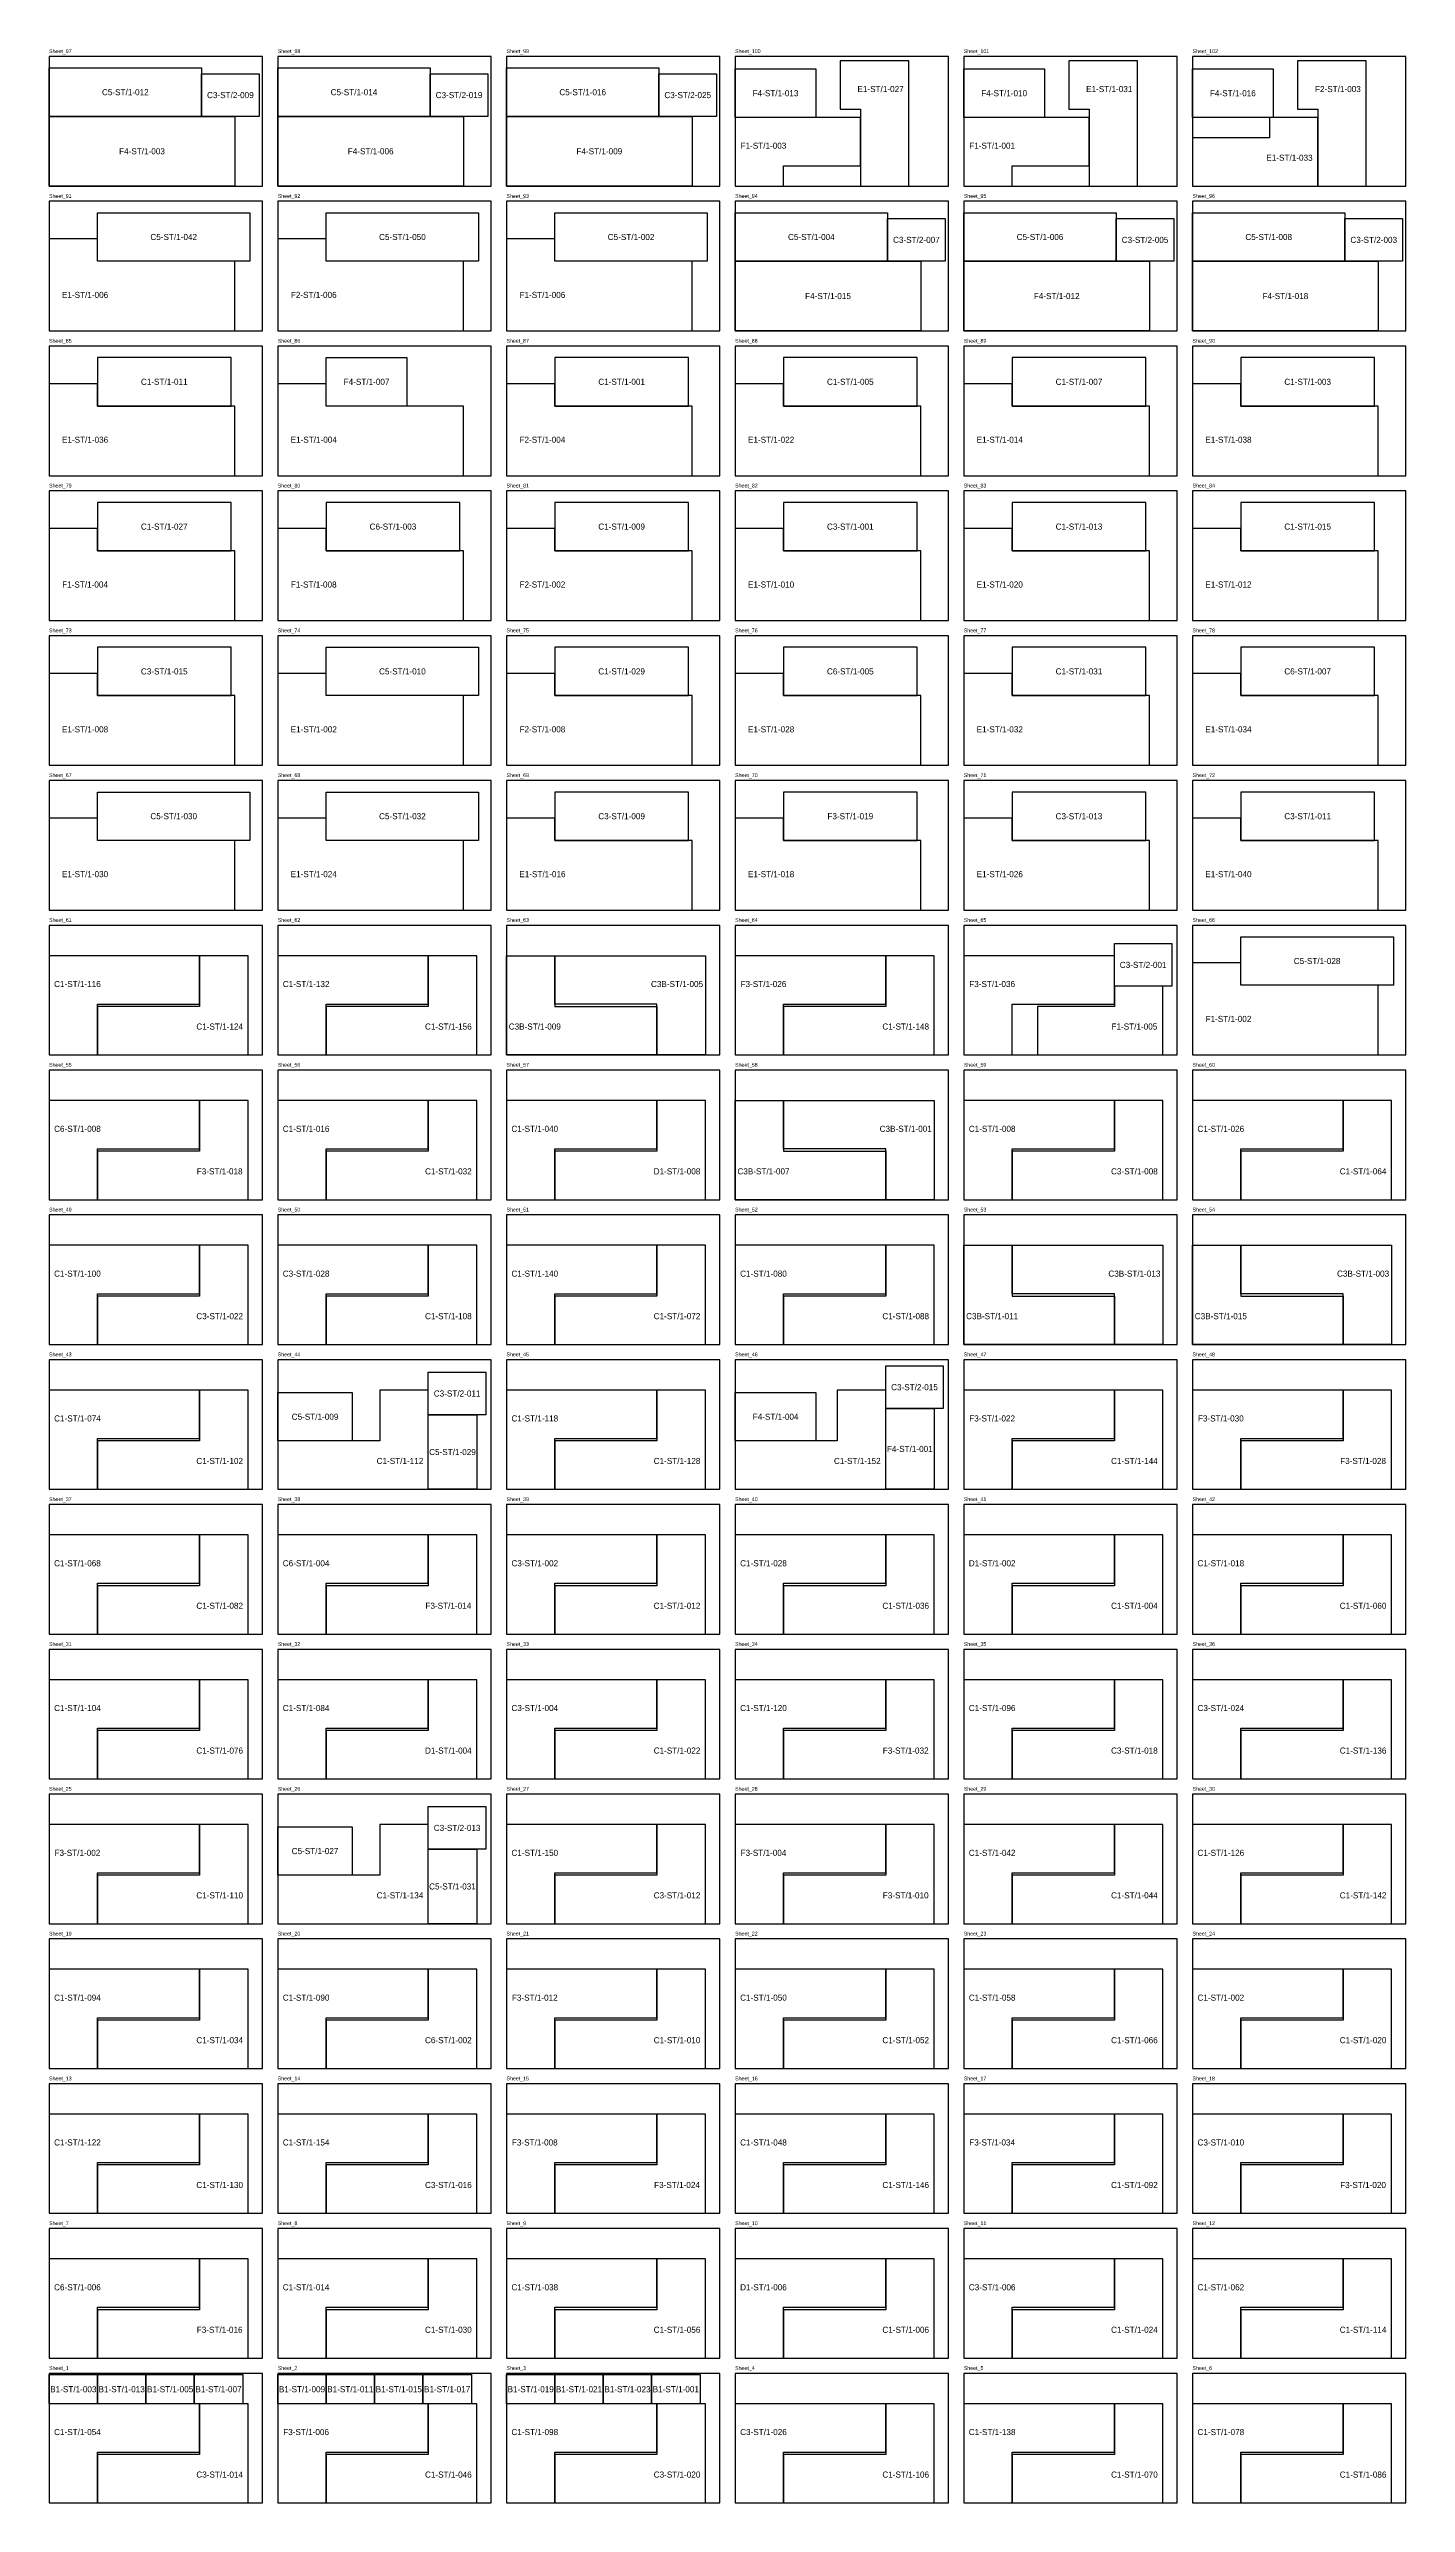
# Model space of a CAD drawing. Header units: millimetres. Extents: x 0 to 17800, y 0 to 64498.
# Drawn here: x 0 to 17800, y 0 to 32198 of the extents above; entities that cross this region are included whole.
import ezdxf
from ezdxf.enums import TextEntityAlignment as Align

# ---------------------------------------------------------------- set-up
doc = ezdxf.new("R2010")
doc.units = ezdxf.units.MM
for name, color, linetype in [('NUMBERS', 7, 'Continuous'), ('OUTER', 7, 'Continuous'), ('SHEET_BORDER', 7, 'Continuous')]:
    doc.layers.add(name, color=color, linetype=linetype)

msp = doc.modelspace()

# ---------------------------------------------------------------- linework, layer by layer
at = {"layer": 'OUTER'}
for points in [[(0, 31950), (2000, 31950), (2000, 31314), (0, 31314), (0, 31950)], [(3000, 31950), (5000, 31950), (5000, 31314), (3000, 31314), (3000, 31950)], [(6000, 31950), (8000, 31950), (8000, 31314), (6000, 31314), (6000, 31950)], [(9000, 31937), (10060, 31937), (10060, 31302), (9000, 31302), (9000, 31937)], [(11280, 32045), (10378, 32045), (10378, 31410), (10645, 31410), (10645, 30400), (11280, 30400), (11280, 32045)], [(12000, 31937), (13060, 31937), (13060, 31302), (12000, 31302), (12000, 31937)], [(14280, 32045), (13378, 32045), (13378, 31410), (13645, 31410), (13645, 30400), (14280, 30400), (14280, 32045)], [(15000, 31937), (16060, 31937), (16060, 31302), (15000, 31302), (15000, 31937)], [(17280, 32045), (16378, 32045), (16378, 31410), (16645, 31410), (16645, 30400), (17280, 30400), (17280, 32045)], [(2000, 31873), (2756, 31873), (2756, 31314), (2000, 31314), (2000, 31873)], [(5000, 31873), (5756, 31873), (5756, 31314), (5000, 31314), (5000, 31873)], [(8000, 31873), (8756, 31873), (8756, 31314), (8000, 31314), (8000, 31873)], [(0, 31314), (2438, 31314), (2438, 30400), (0, 30400), (0, 31314)], [(3000, 31314), (5438, 31314), (5438, 30400), (3000, 30400), (3000, 31314)], [(6000, 31314), (8438, 31314), (8438, 30400), (6000, 30400), (6000, 31314)], [(9000, 31302), (9000, 30400), (9635, 30400), (9635, 30667), (10645, 30667), (10645, 31302), (9000, 31302)], [(12000, 31302), (12000, 30400), (12635, 30400), (12635, 30667), (13645, 30667), (13645, 31302), (12000, 31302)], [(16645, 30400), (16645, 31302), (16010, 31302), (16010, 31035), (15000, 31035), (15000, 30400), (16645, 30400)], [(635, 30049), (2635, 30049), (2635, 29414), (635, 29414), (635, 30049)], [(3635, 30049), (5635, 30049), (5635, 29414), (3635, 29414), (3635, 30049)], [(6635, 30049), (8635, 30049), (8635, 29414), (6635, 29414), (6635, 30049)], [(9000, 30049), (11000, 30049), (11000, 29414), (9000, 29414), (9000, 30049)], [(11000, 29973), (11756, 29973), (11756, 29414), (11000, 29414), (11000, 29973)], [(12000, 30049), (14000, 30049), (14000, 29414), (12000, 29414), (12000, 30049)], [(14000, 29973), (14756, 29973), (14756, 29414), (14000, 29414), (14000, 29973)], [(15000, 30049), (17000, 30049), (17000, 29414), (15000, 29414), (15000, 30049)], [(17000, 29973), (17756, 29973), (17756, 29414), (17000, 29414), (17000, 29973)], [(635, 29414), (635, 29706), (0, 29706), (0, 28500), (2438, 28500), (2438, 29414), (635, 29414)], [(3635, 29414), (3635, 29706), (3000, 29706), (3000, 28500), (5438, 28500), (5438, 29414), (3635, 29414)], [(6635, 29414), (6635, 29706), (6000, 29706), (6000, 28500), (8438, 28500), (8438, 29414), (6635, 29414)], [(9000, 29414), (11438, 29414), (11438, 28500), (9000, 28500), (9000, 29414)], [(12000, 29414), (14438, 29414), (14438, 28500), (12000, 28500), (12000, 29414)], [(15000, 29414), (17438, 29414), (17438, 28500), (15000, 28500), (15000, 29414)], [(635, 27514), (2388, 27514), (2388, 28149), (635, 28149), (635, 27514)], [(3635, 28149), (4695, 28149), (4695, 27514), (3635, 27514), (3635, 28149)], [(6635, 27514), (8388, 27514), (8388, 28149), (6635, 28149), (6635, 27514)], [(9635, 27514), (11388, 27514), (11388, 28149), (9635, 28149), (9635, 27514)], [(12635, 27514), (14388, 27514), (14388, 28149), (12635, 28149), (12635, 27514)], [(15635, 27514), (17388, 27514), (17388, 28149), (15635, 28149), (15635, 27514)], [(635, 27514), (635, 27806), (0, 27806), (0, 26600), (2438, 26600), (2438, 27514), (635, 27514)], [(3635, 27514), (3635, 27806), (3000, 27806), (3000, 26600), (5438, 26600), (5438, 27514), (3635, 27514)], [(6635, 27514), (6635, 27806), (6000, 27806), (6000, 26600), (8438, 26600), (8438, 27514), (6635, 27514)], [(9635, 27514), (9635, 27806), (9000, 27806), (9000, 26600), (11438, 26600), (11438, 27514), (9635, 27514)], [(12635, 27514), (12635, 27806), (12000, 27806), (12000, 26600), (14438, 26600), (14438, 27514), (12635, 27514)], [(15635, 27514), (15635, 27806), (15000, 27806), (15000, 26600), (17438, 26600), (17438, 27514), (15635, 27514)], [(635, 25614), (2388, 25614), (2388, 26249), (635, 26249), (635, 25614)], [(3635, 25614), (5388, 25614), (5388, 26249), (3635, 26249), (3635, 25614)], [(8388, 26249), (6635, 26249), (6635, 25614), (8388, 25614), (8388, 26249)], [(11388, 26249), (9635, 26249), (9635, 25614), (11388, 25614), (11388, 26249)], [(12635, 25614), (14388, 25614), (14388, 26249), (12635, 26249), (12635, 25614)], [(15635, 25614), (17388, 25614), (17388, 26249), (15635, 26249), (15635, 25614)], [(635, 25614), (635, 25906), (0, 25906), (0, 24700), (2438, 24700), (2438, 25614), (635, 25614)], [(3635, 25614), (3635, 25906), (3000, 25906), (3000, 24700), (5438, 24700), (5438, 25614), (3635, 25614)], [(6635, 25614), (6635, 25906), (6000, 25906), (6000, 24700), (8438, 24700), (8438, 25614), (6635, 25614)], [(9635, 25614), (9635, 25906), (9000, 25906), (9000, 24700), (11438, 24700), (11438, 25614), (9635, 25614)], [(12635, 25614), (12635, 25906), (12000, 25906), (12000, 24700), (14438, 24700), (14438, 25614), (12635, 25614)], [(15635, 25614), (15635, 25906), (15000, 25906), (15000, 24700), (17438, 24700), (17438, 25614), (15635, 25614)], [(635, 23714), (2388, 23714), (2388, 24349), (635, 24349), (635, 23714)], [(3635, 24349), (5635, 24349), (5635, 23714), (3635, 23714), (3635, 24349)], [(6635, 23714), (8388, 23714), (8388, 24349), (6635, 24349), (6635, 23714)], [(9635, 23714), (11388, 23714), (11388, 24349), (9635, 24349), (9635, 23714)], [(12635, 23714), (14388, 23714), (14388, 24349), (12635, 24349), (12635, 23714)], [(15635, 23714), (17388, 23714), (17388, 24349), (15635, 24349), (15635, 23714)], [(635, 23714), (635, 24006), (0, 24006), (0, 22800), (2438, 22800), (2438, 23714), (635, 23714)], [(3635, 23714), (3635, 24006), (3000, 24006), (3000, 22800), (5438, 22800), (5438, 23714), (3635, 23714)], [(6635, 23714), (6635, 24006), (6000, 24006), (6000, 22800), (8438, 22800), (8438, 23714), (6635, 23714)], [(9635, 23714), (9635, 24006), (9000, 24006), (9000, 22800), (11438, 22800), (11438, 23714), (9635, 23714)], [(12635, 23714), (12635, 24006), (12000, 24006), (12000, 22800), (14438, 22800), (14438, 23714), (12635, 23714)], [(15635, 23714), (15635, 24006), (15000, 24006), (15000, 22800), (17438, 22800), (17438, 23714), (15635, 23714)], [(635, 22449), (2635, 22449), (2635, 21814), (635, 21814), (635, 22449)], [(3635, 22449), (5635, 22449), (5635, 21814), (3635, 21814), (3635, 22449)], [(6635, 21814), (8388, 21814), (8388, 22449), (6635, 22449), (6635, 21814)], [(9635, 21814), (11388, 21814), (11388, 22449), (9635, 22449), (9635, 21814)], [(12635, 21814), (14388, 21814), (14388, 22449), (12635, 22449), (12635, 21814)], [(15635, 21814), (17388, 21814), (17388, 22449), (15635, 22449), (15635, 21814)], [(635, 21814), (635, 22106), (0, 22106), (0, 20900), (2438, 20900), (2438, 21814), (635, 21814)], [(3635, 21814), (3635, 22106), (3000, 22106), (3000, 20900), (5438, 20900), (5438, 21814), (3635, 21814)], [(6635, 21814), (6635, 22106), (6000, 22106), (6000, 20900), (8438, 20900), (8438, 21814), (6635, 21814)], [(9635, 21814), (9635, 22106), (9000, 22106), (9000, 20900), (11438, 20900), (11438, 21814), (9635, 21814)], [(12635, 21814), (12635, 22106), (12000, 22106), (12000, 20900), (14438, 20900), (14438, 21814), (12635, 21814)], [(15635, 21814), (15635, 22106), (15000, 22106), (15000, 20900), (17438, 20900), (17438, 21814), (15635, 21814)], [(0, 20302), (0, 19000), (635, 19000), (635, 19667), (1975, 19667), (1975, 20302), (0, 20302)], [(2610, 19000), (2610, 20302), (1975, 20302), (1975, 19635), (635, 19635), (635, 19000), (2610, 19000)], [(3000, 20302), (3000, 19000), (3635, 19000), (3635, 19667), (4975, 19667), (4975, 20302), (3000, 20302)], [(5610, 19000), (5610, 20302), (4975, 20302), (4975, 19635), (3635, 19635), (3635, 19000), (5610, 19000)], [(6000, 19000), (6000, 20302), (6635, 20302), (6635, 19635), (7975, 19635), (7975, 19000), (6000, 19000)], [(8610, 20302), (8610, 19000), (7975, 19000), (7975, 19667), (6635, 19667), (6635, 20302), (8610, 20302)], [(9000, 20302), (9000, 19000), (9635, 19000), (9635, 19667), (10975, 19667), (10975, 20302), (9000, 20302)], [(11610, 19000), (11610, 20302), (10975, 20302), (10975, 19635), (9635, 19635), (9635, 19000), (11610, 19000)], [(12000, 20302), (12000, 19000), (12635, 19000), (12635, 19667), (13975, 19667), (13975, 20302), (12000, 20302)], [(13975, 20461), (14730, 20461), (14730, 19902), (13975, 19902), (13975, 20461)], [(15635, 20549), (17635, 20549), (17635, 19914), (15635, 19914), (15635, 20549)], [(15635, 19914), (15635, 20207), (15000, 20207), (15000, 19000), (17438, 19000), (17438, 19914), (15635, 19914)], [(14610, 19000), (14610, 19902), (13975, 19902), (13975, 19635), (12965, 19635), (12965, 19000), (14610, 19000)], [(0, 18402), (0, 17100), (635, 17100), (635, 17767), (1975, 17767), (1975, 18402), (0, 18402)], [(2610, 17100), (2610, 18402), (1975, 18402), (1975, 17735), (635, 17735), (635, 17100), (2610, 17100)], [(3000, 18402), (3000, 17100), (3635, 17100), (3635, 17767), (4975, 17767), (4975, 18402), (3000, 18402)], [(5610, 17100), (5610, 18402), (4975, 18402), (4975, 17735), (3635, 17735), (3635, 17100), (5610, 17100)], [(6000, 18402), (6000, 17100), (6635, 17100), (6635, 17767), (7975, 17767), (7975, 18402), (6000, 18402)], [(8610, 17100), (8610, 18402), (7975, 18402), (7975, 17735), (6635, 17735), (6635, 17100), (8610, 17100)], [(9000, 17100), (9000, 18402), (9635, 18402), (9635, 17735), (10975, 17735), (10975, 17100), (9000, 17100)], [(11610, 18402), (11610, 17100), (10975, 17100), (10975, 17767), (9635, 17767), (9635, 18402), (11610, 18402)], [(12000, 18402), (12000, 17100), (12635, 17100), (12635, 17767), (13975, 17767), (13975, 18402), (12000, 18402)], [(14610, 17100), (14610, 18402), (13975, 18402), (13975, 17735), (12635, 17735), (12635, 17100), (14610, 17100)], [(15000, 18402), (15000, 17100), (15635, 17100), (15635, 17767), (16975, 17767), (16975, 18402), (15000, 18402)], [(17610, 17100), (17610, 18402), (16975, 18402), (16975, 17735), (15635, 17735), (15635, 17100), (17610, 17100)], [(0, 16502), (0, 15200), (635, 15200), (635, 15867), (1975, 15867), (1975, 16502), (0, 16502)], [(2610, 15200), (2610, 16502), (1975, 16502), (1975, 15835), (635, 15835), (635, 15200), (2610, 15200)], [(3000, 16502), (3000, 15200), (3635, 15200), (3635, 15867), (4975, 15867), (4975, 16502), (3000, 16502)], [(5610, 15200), (5610, 16502), (4975, 16502), (4975, 15835), (3635, 15835), (3635, 15200), (5610, 15200)], [(6000, 16502), (6000, 15200), (6635, 15200), (6635, 15867), (7975, 15867), (7975, 16502), (6000, 16502)], [(8610, 15200), (8610, 16502), (7975, 16502), (7975, 15835), (6635, 15835), (6635, 15200), (8610, 15200)], [(9000, 16502), (9000, 15200), (9635, 15200), (9635, 15867), (10975, 15867), (10975, 16502), (9000, 16502)], [(11610, 15200), (11610, 16502), (10975, 16502), (10975, 15835), (9635, 15835), (9635, 15200), (11610, 15200)], [(12000, 15200), (12000, 16502), (12635, 16502), (12635, 15835), (13975, 15835), (13975, 15200), (12000, 15200)], [(14610, 16502), (14610, 15200), (13975, 15200), (13975, 15867), (12635, 15867), (12635, 16502), (14610, 16502)], [(15000, 15200), (15000, 16502), (15635, 16502), (15635, 15835), (16975, 15835), (16975, 15200), (15000, 15200)], [(17610, 16502), (17610, 15200), (16975, 15200), (16975, 15867), (15635, 15867), (15635, 16502), (17610, 16502)], [(4975, 14837), (5730, 14837), (5730, 14278), (4975, 14278), (4975, 14837)], [(10975, 14919), (11730, 14919), (11730, 14360), (10975, 14360), (10975, 14919)], [(0, 14602), (0, 13300), (635, 13300), (635, 13967), (1975, 13967), (1975, 14602), (0, 14602)], [(2610, 13300), (2610, 14602), (1975, 14602), (1975, 13935), (635, 13935), (635, 13300), (2610, 13300)], [(4975, 13300), (4975, 14602), (4340, 14602), (4340, 13935), (3000, 13935), (3000, 13300), (4975, 13300)], [(3000, 14570), (3978, 14570), (3978, 13935), (3000, 13935), (3000, 14570)], [(6000, 14602), (6000, 13300), (6635, 13300), (6635, 13967), (7975, 13967), (7975, 14602), (6000, 14602)], [(8610, 13300), (8610, 14602), (7975, 14602), (7975, 13935), (6635, 13935), (6635, 13300), (8610, 13300)], [(10975, 13300), (10975, 14602), (10340, 14602), (10340, 13935), (9000, 13935), (9000, 13300), (10975, 13300)], [(9000, 14570), (10061, 14570), (10061, 13935), (9000, 13935), (9000, 14570)], [(12000, 14602), (12000, 13300), (12635, 13300), (12635, 13967), (13975, 13967), (13975, 14602), (12000, 14602)], [(14610, 13300), (14610, 14602), (13975, 14602), (13975, 13935), (12635, 13935), (12635, 13300), (14610, 13300)], [(15000, 14602), (15000, 13300), (15635, 13300), (15635, 13967), (16975, 13967), (16975, 14602), (15000, 14602)], [(17610, 13300), (17610, 14602), (16975, 14602), (16975, 13935), (15635, 13935), (15635, 13300), (17610, 13300)], [(4975, 13300), (4975, 14278), (5610, 14278), (5610, 13300), (4975, 13300)], [(10975, 13300), (10975, 14360), (11610, 14360), (11610, 13300), (10975, 13300)], [(0, 12702), (0, 11400), (635, 11400), (635, 12067), (1975, 12067), (1975, 12702), (0, 12702)], [(2610, 11400), (2610, 12702), (1975, 12702), (1975, 12035), (635, 12035), (635, 11400), (2610, 11400)], [(3000, 12702), (3000, 11400), (3635, 11400), (3635, 12067), (4975, 12067), (4975, 12702), (3000, 12702)], [(5610, 11400), (5610, 12702), (4975, 12702), (4975, 12035), (3635, 12035), (3635, 11400), (5610, 11400)], [(6000, 12702), (6000, 11400), (6635, 11400), (6635, 12067), (7975, 12067), (7975, 12702), (6000, 12702)], [(8610, 11400), (8610, 12702), (7975, 12702), (7975, 12035), (6635, 12035), (6635, 11400), (8610, 11400)], [(9000, 12702), (9000, 11400), (9635, 11400), (9635, 12067), (10975, 12067), (10975, 12702), (9000, 12702)], [(11610, 11400), (11610, 12702), (10975, 12702), (10975, 12035), (9635, 12035), (9635, 11400), (11610, 11400)], [(12000, 12702), (12000, 11400), (12635, 11400), (12635, 12067), (13975, 12067), (13975, 12702), (12000, 12702)], [(14610, 11400), (14610, 12702), (13975, 12702), (13975, 12035), (12635, 12035), (12635, 11400), (14610, 11400)], [(15000, 12702), (15000, 11400), (15635, 11400), (15635, 12067), (16975, 12067), (16975, 12702), (15000, 12702)], [(17610, 11400), (17610, 12702), (16975, 12702), (16975, 12035), (15635, 12035), (15635, 11400), (17610, 11400)], [(0, 10802), (0, 9500), (635, 9500), (635, 10167), (1975, 10167), (1975, 10802), (0, 10802)], [(2610, 9500), (2610, 10802), (1975, 10802), (1975, 10135), (635, 10135), (635, 9500), (2610, 9500)], [(3000, 10802), (3000, 9500), (3635, 9500), (3635, 10167), (4975, 10167), (4975, 10802), (3000, 10802)], [(5610, 9500), (5610, 10802), (4975, 10802), (4975, 10135), (3635, 10135), (3635, 9500), (5610, 9500)], [(6000, 10802), (6000, 9500), (6635, 9500), (6635, 10167), (7975, 10167), (7975, 10802), (6000, 10802)], [(8610, 9500), (8610, 10802), (7975, 10802), (7975, 10135), (6635, 10135), (6635, 9500), (8610, 9500)], [(9000, 10802), (9000, 9500), (9635, 9500), (9635, 10167), (10975, 10167), (10975, 10802), (9000, 10802)], [(11610, 9500), (11610, 10802), (10975, 10802), (10975, 10135), (9635, 10135), (9635, 9500), (11610, 9500)], [(12000, 10802), (12000, 9500), (12635, 9500), (12635, 10167), (13975, 10167), (13975, 10802), (12000, 10802)], [(14610, 9500), (14610, 10802), (13975, 10802), (13975, 10135), (12635, 10135), (12635, 9500), (14610, 9500)], [(15000, 10802), (15000, 9500), (15635, 9500), (15635, 10167), (16975, 10167), (16975, 10802), (15000, 10802)], [(17610, 9500), (17610, 10802), (16975, 10802), (16975, 10135), (15635, 10135), (15635, 9500), (17610, 9500)], [(4975, 9137), (5730, 9137), (5730, 8578), (4975, 8578), (4975, 9137)], [(0, 8902), (0, 7600), (635, 7600), (635, 8267), (1975, 8267), (1975, 8902), (0, 8902)], [(2610, 7600), (2610, 8902), (1975, 8902), (1975, 8235), (635, 8235), (635, 7600), (2610, 7600)], [(4975, 7600), (4975, 8902), (4340, 8902), (4340, 8235), (3000, 8235), (3000, 7600), (4975, 7600)], [(3000, 8870), (3978, 8870), (3978, 8235), (3000, 8235), (3000, 8870)], [(6000, 8902), (6000, 7600), (6635, 7600), (6635, 8267), (7975, 8267), (7975, 8902), (6000, 8902)], [(8610, 7600), (8610, 8902), (7975, 8902), (7975, 8235), (6635, 8235), (6635, 7600), (8610, 7600)], [(9000, 8902), (9000, 7600), (9635, 7600), (9635, 8267), (10975, 8267), (10975, 8902), (9000, 8902)], [(11610, 7600), (11610, 8902), (10975, 8902), (10975, 8235), (9635, 8235), (9635, 7600), (11610, 7600)], [(12000, 8902), (12000, 7600), (12635, 7600), (12635, 8267), (13975, 8267), (13975, 8902), (12000, 8902)], [(14610, 7600), (14610, 8902), (13975, 8902), (13975, 8235), (12635, 8235), (12635, 7600), (14610, 7600)], [(15000, 8902), (15000, 7600), (15635, 7600), (15635, 8267), (16975, 8267), (16975, 8902), (15000, 8902)], [(17610, 7600), (17610, 8902), (16975, 8902), (16975, 8235), (15635, 8235), (15635, 7600), (17610, 7600)], [(4975, 7600), (4975, 8578), (5610, 8578), (5610, 7600), (4975, 7600)], [(0, 7002), (0, 5700), (635, 5700), (635, 6367), (1975, 6367), (1975, 7002), (0, 7002)], [(2610, 5700), (2610, 7002), (1975, 7002), (1975, 6335), (635, 6335), (635, 5700), (2610, 5700)], [(3000, 7002), (3000, 5700), (3635, 5700), (3635, 6367), (4975, 6367), (4975, 7002), (3000, 7002)], [(5610, 5700), (5610, 7002), (4975, 7002), (4975, 6335), (3635, 6335), (3635, 5700), (5610, 5700)], [(6000, 7002), (6000, 5700), (6635, 5700), (6635, 6367), (7975, 6367), (7975, 7002), (6000, 7002)], [(8610, 5700), (8610, 7002), (7975, 7002), (7975, 6335), (6635, 6335), (6635, 5700), (8610, 5700)], [(9000, 7002), (9000, 5700), (9635, 5700), (9635, 6367), (10975, 6367), (10975, 7002), (9000, 7002)], [(11610, 5700), (11610, 7002), (10975, 7002), (10975, 6335), (9635, 6335), (9635, 5700), (11610, 5700)], [(12000, 7002), (12000, 5700), (12635, 5700), (12635, 6367), (13975, 6367), (13975, 7002), (12000, 7002)], [(14610, 5700), (14610, 7002), (13975, 7002), (13975, 6335), (12635, 6335), (12635, 5700), (14610, 5700)], [(15000, 7002), (15000, 5700), (15635, 5700), (15635, 6367), (16975, 6367), (16975, 7002), (15000, 7002)], [(17610, 5700), (17610, 7002), (16975, 7002), (16975, 6335), (15635, 6335), (15635, 5700), (17610, 5700)], [(0, 5102), (0, 3800), (635, 3800), (635, 4467), (1975, 4467), (1975, 5102), (0, 5102)], [(2610, 3800), (2610, 5102), (1975, 5102), (1975, 4435), (635, 4435), (635, 3800), (2610, 3800)], [(3000, 5102), (3000, 3800), (3635, 3800), (3635, 4467), (4975, 4467), (4975, 5102), (3000, 5102)], [(5610, 3800), (5610, 5102), (4975, 5102), (4975, 4435), (3635, 4435), (3635, 3800), (5610, 3800)], [(6000, 5102), (6000, 3800), (6635, 3800), (6635, 4467), (7975, 4467), (7975, 5102), (6000, 5102)], [(8610, 3800), (8610, 5102), (7975, 5102), (7975, 4435), (6635, 4435), (6635, 3800), (8610, 3800)], [(9000, 5102), (9000, 3800), (9635, 3800), (9635, 4467), (10975, 4467), (10975, 5102), (9000, 5102)], [(11610, 3800), (11610, 5102), (10975, 5102), (10975, 4435), (9635, 4435), (9635, 3800), (11610, 3800)], [(12000, 5102), (12000, 3800), (12635, 3800), (12635, 4467), (13975, 4467), (13975, 5102), (12000, 5102)], [(14610, 3800), (14610, 5102), (13975, 5102), (13975, 4435), (12635, 4435), (12635, 3800), (14610, 3800)], [(15000, 5102), (15000, 3800), (15635, 3800), (15635, 4467), (16975, 4467), (16975, 5102), (15000, 5102)], [(17610, 3800), (17610, 5102), (16975, 5102), (16975, 4435), (15635, 4435), (15635, 3800), (17610, 3800)], [(0, 3202), (0, 1900), (635, 1900), (635, 2567), (1975, 2567), (1975, 3202), (0, 3202)], [(2610, 1900), (2610, 3202), (1975, 3202), (1975, 2535), (635, 2535), (635, 1900), (2610, 1900)], [(3000, 3202), (3000, 1900), (3635, 1900), (3635, 2567), (4975, 2567), (4975, 3202), (3000, 3202)], [(5610, 1900), (5610, 3202), (4975, 3202), (4975, 2535), (3635, 2535), (3635, 1900), (5610, 1900)], [(6000, 3202), (6000, 1900), (6635, 1900), (6635, 2567), (7975, 2567), (7975, 3202), (6000, 3202)], [(8610, 1900), (8610, 3202), (7975, 3202), (7975, 2535), (6635, 2535), (6635, 1900), (8610, 1900)], [(9000, 3202), (9000, 1900), (9635, 1900), (9635, 2567), (10975, 2567), (10975, 3202), (9000, 3202)], [(11610, 1900), (11610, 3202), (10975, 3202), (10975, 2535), (9635, 2535), (9635, 1900), (11610, 1900)], [(12000, 3202), (12000, 1900), (12635, 1900), (12635, 2567), (13975, 2567), (13975, 3202), (12000, 3202)], [(14610, 1900), (14610, 3202), (13975, 3202), (13975, 2535), (12635, 2535), (12635, 1900), (14610, 1900)], [(15000, 3202), (15000, 1900), (15635, 1900), (15635, 2567), (16975, 2567), (16975, 3202), (15000, 3202)], [(17610, 1900), (17610, 3202), (16975, 3202), (16975, 2535), (15635, 2535), (15635, 1900), (17610, 1900)], [(635, 1302), (0, 1302), (0, 1683), (635, 1683), (635, 1302)], [(1270, 1302), (635, 1302), (635, 1683), (1270, 1683), (1270, 1302)], [(1905, 1302), (1270, 1302), (1270, 1683), (1905, 1683), (1905, 1302)], [(2540, 1302), (1905, 1302), (1905, 1683), (2540, 1683), (2540, 1302)], [(3635, 1302), (3000, 1302), (3000, 1683), (3635, 1683), (3635, 1302)], [(4270, 1302), (3635, 1302), (3635, 1683), (4270, 1683), (4270, 1302)], [(4905, 1302), (4270, 1302), (4270, 1683), (4905, 1683), (4905, 1302)], [(5540, 1302), (4905, 1302), (4905, 1683), (5540, 1683), (5540, 1302)], [(6635, 1302), (6000, 1302), (6000, 1683), (6635, 1683), (6635, 1302)], [(7270, 1302), (6635, 1302), (6635, 1683), (7270, 1683), (7270, 1302)], [(7905, 1302), (7270, 1302), (7270, 1683), (7905, 1683), (7905, 1302)], [(8540, 1302), (7905, 1302), (7905, 1683), (8540, 1683), (8540, 1302)], [(0, 1302), (0, 0), (635, 0), (635, 667), (1975, 667), (1975, 1302), (0, 1302)], [(2610, 0), (2610, 1302), (1975, 1302), (1975, 635), (635, 635), (635, 0), (2610, 0)], [(3000, 1302), (3000, 0), (3635, 0), (3635, 667), (4975, 667), (4975, 1302), (3000, 1302)], [(5610, 0), (5610, 1302), (4975, 1302), (4975, 635), (3635, 635), (3635, 0), (5610, 0)], [(6000, 1302), (6000, 0), (6635, 0), (6635, 667), (7975, 667), (7975, 1302), (6000, 1302)], [(8610, 0), (8610, 1302), (7975, 1302), (7975, 635), (6635, 635), (6635, 0), (8610, 0)], [(9000, 1302), (9000, 0), (9635, 0), (9635, 667), (10975, 667), (10975, 1302), (9000, 1302)], [(11610, 0), (11610, 1302), (10975, 1302), (10975, 635), (9635, 635), (9635, 0), (11610, 0)], [(12000, 1302), (12000, 0), (12635, 0), (12635, 667), (13975, 667), (13975, 1302), (12000, 1302)], [(14610, 0), (14610, 1302), (13975, 1302), (13975, 635), (12635, 635), (12635, 0), (14610, 0)], [(15000, 1302), (15000, 0), (15635, 0), (15635, 667), (16975, 667), (16975, 1302), (15000, 1302)], [(17610, 0), (17610, 1302), (16975, 1302), (16975, 635), (15635, 635), (15635, 0), (17610, 0)]]:
    msp.add_lwpolyline(points, dxfattribs=at)
at = {"layer": 'SHEET_BORDER', "color": 1}
for points in [[(0, 30400), (2800, 30400), (2800, 32100), (0, 32100), (0, 30400)], [(3000, 30400), (5800, 30400), (5800, 32100), (3000, 32100), (3000, 30400)], [(6000, 30400), (8800, 30400), (8800, 32100), (6000, 32100), (6000, 30400)], [(9000, 30400), (11800, 30400), (11800, 32100), (9000, 32100), (9000, 30400)], [(12000, 30400), (14800, 30400), (14800, 32100), (12000, 32100), (12000, 30400)], [(15000, 30400), (17800, 30400), (17800, 32100), (15000, 32100), (15000, 30400)], [(0, 28500), (2800, 28500), (2800, 30200), (0, 30200), (0, 28500)], [(3000, 28500), (5800, 28500), (5800, 30200), (3000, 30200), (3000, 28500)], [(6000, 28500), (8800, 28500), (8800, 30200), (6000, 30200), (6000, 28500)], [(9000, 28500), (11800, 28500), (11800, 30200), (9000, 30200), (9000, 28500)], [(12000, 28500), (14800, 28500), (14800, 30200), (12000, 30200), (12000, 28500)], [(15000, 28500), (17800, 28500), (17800, 30200), (15000, 30200), (15000, 28500)], [(0, 26600), (2800, 26600), (2800, 28300), (0, 28300), (0, 26600)], [(3000, 26600), (5800, 26600), (5800, 28300), (3000, 28300), (3000, 26600)], [(6000, 26600), (8800, 26600), (8800, 28300), (6000, 28300), (6000, 26600)], [(9000, 26600), (11800, 26600), (11800, 28300), (9000, 28300), (9000, 26600)], [(12000, 26600), (14800, 26600), (14800, 28300), (12000, 28300), (12000, 26600)], [(15000, 26600), (17800, 26600), (17800, 28300), (15000, 28300), (15000, 26600)], [(0, 24700), (2800, 24700), (2800, 26400), (0, 26400), (0, 24700)], [(3000, 24700), (5800, 24700), (5800, 26400), (3000, 26400), (3000, 24700)], [(6000, 24700), (8800, 24700), (8800, 26400), (6000, 26400), (6000, 24700)], [(9000, 24700), (11800, 24700), (11800, 26400), (9000, 26400), (9000, 24700)], [(12000, 24700), (14800, 24700), (14800, 26400), (12000, 26400), (12000, 24700)], [(15000, 24700), (17800, 24700), (17800, 26400), (15000, 26400), (15000, 24700)], [(0, 22800), (2800, 22800), (2800, 24500), (0, 24500), (0, 22800)], [(3000, 22800), (5800, 22800), (5800, 24500), (3000, 24500), (3000, 22800)], [(6000, 22800), (8800, 22800), (8800, 24500), (6000, 24500), (6000, 22800)], [(9000, 22800), (11800, 22800), (11800, 24500), (9000, 24500), (9000, 22800)], [(12000, 22800), (14800, 22800), (14800, 24500), (12000, 24500), (12000, 22800)], [(15000, 22800), (17800, 22800), (17800, 24500), (15000, 24500), (15000, 22800)], [(0, 20900), (2800, 20900), (2800, 22600), (0, 22600), (0, 20900)], [(3000, 20900), (5800, 20900), (5800, 22600), (3000, 22600), (3000, 20900)], [(6000, 20900), (8800, 20900), (8800, 22600), (6000, 22600), (6000, 20900)], [(9000, 20900), (11800, 20900), (11800, 22600), (9000, 22600), (9000, 20900)], [(12000, 20900), (14800, 20900), (14800, 22600), (12000, 22600), (12000, 20900)], [(15000, 20900), (17800, 20900), (17800, 22600), (15000, 22600), (15000, 20900)], [(0, 19000), (2800, 19000), (2800, 20700), (0, 20700), (0, 19000)], [(3000, 19000), (5800, 19000), (5800, 20700), (3000, 20700), (3000, 19000)], [(6000, 19000), (8800, 19000), (8800, 20700), (6000, 20700), (6000, 19000)], [(9000, 19000), (11800, 19000), (11800, 20700), (9000, 20700), (9000, 19000)], [(12000, 19000), (14800, 19000), (14800, 20700), (12000, 20700), (12000, 19000)], [(15000, 19000), (17800, 19000), (17800, 20700), (15000, 20700), (15000, 19000)], [(0, 17100), (2800, 17100), (2800, 18800), (0, 18800), (0, 17100)], [(3000, 17100), (5800, 17100), (5800, 18800), (3000, 18800), (3000, 17100)], [(6000, 17100), (8800, 17100), (8800, 18800), (6000, 18800), (6000, 17100)], [(9000, 17100), (11800, 17100), (11800, 18800), (9000, 18800), (9000, 17100)], [(12000, 17100), (14800, 17100), (14800, 18800), (12000, 18800), (12000, 17100)], [(15000, 17100), (17800, 17100), (17800, 18800), (15000, 18800), (15000, 17100)], [(0, 15200), (2800, 15200), (2800, 16900), (0, 16900), (0, 15200)], [(3000, 15200), (5800, 15200), (5800, 16900), (3000, 16900), (3000, 15200)], [(6000, 15200), (8800, 15200), (8800, 16900), (6000, 16900), (6000, 15200)], [(9000, 15200), (11800, 15200), (11800, 16900), (9000, 16900), (9000, 15200)], [(12000, 15200), (14800, 15200), (14800, 16900), (12000, 16900), (12000, 15200)], [(15000, 15200), (17800, 15200), (17800, 16900), (15000, 16900), (15000, 15200)], [(0, 13300), (2800, 13300), (2800, 15000), (0, 15000), (0, 13300)], [(3000, 13300), (5800, 13300), (5800, 15000), (3000, 15000), (3000, 13300)], [(6000, 13300), (8800, 13300), (8800, 15000), (6000, 15000), (6000, 13300)], [(9000, 13300), (11800, 13300), (11800, 15000), (9000, 15000), (9000, 13300)], [(12000, 13300), (14800, 13300), (14800, 15000), (12000, 15000), (12000, 13300)], [(15000, 13300), (17800, 13300), (17800, 15000), (15000, 15000), (15000, 13300)], [(0, 11400), (2800, 11400), (2800, 13100), (0, 13100), (0, 11400)], [(3000, 11400), (5800, 11400), (5800, 13100), (3000, 13100), (3000, 11400)], [(6000, 11400), (8800, 11400), (8800, 13100), (6000, 13100), (6000, 11400)], [(9000, 11400), (11800, 11400), (11800, 13100), (9000, 13100), (9000, 11400)], [(12000, 11400), (14800, 11400), (14800, 13100), (12000, 13100), (12000, 11400)], [(15000, 11400), (17800, 11400), (17800, 13100), (15000, 13100), (15000, 11400)], [(0, 9500), (2800, 9500), (2800, 11200), (0, 11200), (0, 9500)], [(3000, 9500), (5800, 9500), (5800, 11200), (3000, 11200), (3000, 9500)], [(6000, 9500), (8800, 9500), (8800, 11200), (6000, 11200), (6000, 9500)], [(9000, 9500), (11800, 9500), (11800, 11200), (9000, 11200), (9000, 9500)], [(12000, 9500), (14800, 9500), (14800, 11200), (12000, 11200), (12000, 9500)], [(15000, 9500), (17800, 9500), (17800, 11200), (15000, 11200), (15000, 9500)], [(0, 7600), (2800, 7600), (2800, 9300), (0, 9300), (0, 7600)], [(3000, 7600), (5800, 7600), (5800, 9300), (3000, 9300), (3000, 7600)], [(6000, 7600), (8800, 7600), (8800, 9300), (6000, 9300), (6000, 7600)], [(9000, 7600), (11800, 7600), (11800, 9300), (9000, 9300), (9000, 7600)], [(12000, 7600), (14800, 7600), (14800, 9300), (12000, 9300), (12000, 7600)], [(15000, 7600), (17800, 7600), (17800, 9300), (15000, 9300), (15000, 7600)], [(0, 5700), (2800, 5700), (2800, 7400), (0, 7400), (0, 5700)], [(3000, 5700), (5800, 5700), (5800, 7400), (3000, 7400), (3000, 5700)], [(6000, 5700), (8800, 5700), (8800, 7400), (6000, 7400), (6000, 5700)], [(9000, 5700), (11800, 5700), (11800, 7400), (9000, 7400), (9000, 5700)], [(12000, 5700), (14800, 5700), (14800, 7400), (12000, 7400), (12000, 5700)], [(15000, 5700), (17800, 5700), (17800, 7400), (15000, 7400), (15000, 5700)], [(0, 3800), (2800, 3800), (2800, 5500), (0, 5500), (0, 3800)], [(3000, 3800), (5800, 3800), (5800, 5500), (3000, 5500), (3000, 3800)], [(6000, 3800), (8800, 3800), (8800, 5500), (6000, 5500), (6000, 3800)], [(9000, 3800), (11800, 3800), (11800, 5500), (9000, 5500), (9000, 3800)], [(12000, 3800), (14800, 3800), (14800, 5500), (12000, 5500), (12000, 3800)], [(15000, 3800), (17800, 3800), (17800, 5500), (15000, 5500), (15000, 3800)], [(0, 1900), (2800, 1900), (2800, 3600), (0, 3600), (0, 1900)], [(3000, 1900), (5800, 1900), (5800, 3600), (3000, 3600), (3000, 1900)], [(6000, 1900), (8800, 1900), (8800, 3600), (6000, 3600), (6000, 1900)], [(9000, 1900), (11800, 1900), (11800, 3600), (9000, 3600), (9000, 1900)], [(12000, 1900), (14800, 1900), (14800, 3600), (12000, 3600), (12000, 1900)], [(15000, 1900), (17800, 1900), (17800, 3600), (15000, 3600), (15000, 1900)], [(0, 0), (2800, 0), (2800, 1700), (0, 1700), (0, 0)], [(3000, 0), (5800, 0), (5800, 1700), (3000, 1700), (3000, 0)], [(6000, 0), (8800, 0), (8800, 1700), (6000, 1700), (6000, 0)], [(9000, 0), (11800, 0), (11800, 1700), (9000, 1700), (9000, 0)], [(12000, 0), (14800, 0), (14800, 1700), (12000, 1700), (12000, 0)], [(15000, 0), (17800, 0), (17800, 1700), (15000, 1700), (15000, 0)]]:
    msp.add_lwpolyline(points, dxfattribs=at)

# ---------------------------------------------------------------- texts
at = {"layer": 'NUMBERS'}
for s, p in [('C5-ST/1-012', (1000, 31632)), ('C3-ST/2-009', (2378, 31594)), ('C5-ST/1-014', (4000, 31632)), ('C3-ST/2-019', (5378, 31594)), ('C5-ST/1-016', (7000, 31632)), ('C3-ST/2-025', (8378, 31594)), ('F4-ST/1-013', (9530, 31619)), ('E1-ST/1-027', (10908, 31673)), ('F4-ST/1-010', (12530, 31619)), ('E1-ST/1-031', (13908, 31673)), ('F4-ST/1-016', (15530, 31619)), ('F2-ST/1-003', (16908, 31673)), ('F1-ST/1-003', (9372, 30930)), ('F1-ST/1-001', (12372, 30930)), ('F4-ST/1-003', (1219, 30857)), ('F4-ST/1-006', (4219, 30857)), ('F4-ST/1-009', (7219, 30857)), ('E1-ST/1-033', (16273, 30772)), ('C5-ST/1-042', (1635, 29732)), ('C5-ST/1-050', (4635, 29732)), ('C5-ST/1-002', (7635, 29732)), ('C5-ST/1-004', (10000, 29732)), ('C3-ST/2-007', (11378, 29694)), ('C5-ST/1-006', (13000, 29732)), ('C3-ST/2-005', (14378, 29694)), ('C5-ST/1-008', (16000, 29732)), ('C3-ST/2-003', (17378, 29694)), ('E1-ST/1-006', (472, 28972)), ('F2-ST/1-006', (3472, 28972)), ('F1-ST/1-006', (6472, 28972)), ('F4-ST/1-015', (10219, 28957)), ('F4-ST/1-012', (13219, 28957)), ('F4-ST/1-018', (16219, 28957)), ('C1-ST/1-011', (1511, 27832)), ('F4-ST/1-007', (4165, 27832)), ('C1-ST/1-001', (7511, 27832)), ('C1-ST/1-005', (10511, 27832)), ('C1-ST/1-007', (13511, 27832)), ('C1-ST/1-003', (16511, 27832)), ('E1-ST/1-036', (472, 27072)), ('E1-ST/1-004', (3472, 27072)), ('F2-ST/1-004', (6472, 27072)), ('E1-ST/1-022', (9472, 27072)), ('E1-ST/1-014', (12472, 27072)), ('E1-ST/1-038', (15472, 27072)), ('C1-ST/1-027', (1511, 25932)), ('C6-ST/1-003', (4511, 25932)), ('C1-ST/1-009', (7511, 25932)), ('C3-ST/1-001', (10511, 25932)), ('C1-ST/1-013', (13511, 25932)), ('C1-ST/1-015', (16511, 25932)), ('F1-ST/1-004', (472, 25172)), ('F1-ST/1-008', (3472, 25172)), ('F2-ST/1-002', (6472, 25172)), ('E1-ST/1-010', (9472, 25172)), ('E1-ST/1-020', (12472, 25172)), ('E1-ST/1-012', (15472, 25172)), ('C3-ST/1-015', (1511, 24032)), ('C5-ST/1-010', (4635, 24032)), ('C1-ST/1-029', (7511, 24032)), ('C6-ST/1-005', (10511, 24032)), ('C1-ST/1-031', (13511, 24032)), ('C6-ST/1-007', (16511, 24032)), ('E1-ST/1-008', (472, 23272)), ('E1-ST/1-002', (3472, 23272)), ('F2-ST/1-008', (6472, 23272)), ('E1-ST/1-028', (9472, 23272)), ('E1-ST/1-032', (12472, 23272)), ('E1-ST/1-034', (15472, 23272)), ('C5-ST/1-030', (1635, 22132)), ('C5-ST/1-032', (4635, 22132)), ('C3-ST/1-009', (7511, 22132)), ('F3-ST/1-019', (10511, 22132)), ('C3-ST/1-013', (13511, 22132)), ('C3-ST/1-011', (16511, 22132)), ('E1-ST/1-030', (472, 21372)), ('E1-ST/1-024', (3472, 21372)), ('E1-ST/1-016', (6472, 21372)), ('E1-ST/1-018', (9472, 21372)), ('E1-ST/1-026', (12472, 21372)), ('E1-ST/1-040', (15472, 21372)), ('C1-ST/1-116', (372, 19930)), ('C1-ST/1-132', (3372, 19930)), ('C3B-ST/1-005', (8238, 19930)), ('F3-ST/1-026', (9372, 19930)), ('F3-ST/1-036', (12372, 19930)), ('C3-ST/2-001', (14353, 20181)), ('C5-ST/1-028', (16635, 20232)), ('C1-ST/1-124', (2238, 19372)), ('C1-ST/1-156', (5238, 19372)), ('C3B-ST/1-009', (6372, 19372)), ('C1-ST/1-148', (11238, 19372)), ('F1-ST/1-005', (14238, 19372)), ('F1-ST/1-002', (15472, 19472)), ('C6-ST/1-008', (372, 18030)), ('C1-ST/1-016', (3372, 18030)), ('C1-ST/1-040', (6372, 18030)), ('C3B-ST/1-001', (11238, 18030)), ('C1-ST/1-008', (12372, 18030)), ('C1-ST/1-026', (15372, 18030)), ('F3-ST/1-018', (2238, 17472)), ('C1-ST/1-032', (5238, 17472)), ('D1-ST/1-008', (8238, 17472)), ('C3B-ST/1-007', (9372, 17472)), ('C3-ST/1-008', (14238, 17472)), ('C1-ST/1-064', (17238, 17472)), ('C1-ST/1-100', (372, 16130)), ('C3-ST/1-028', (3372, 16130)), ('C1-ST/1-140', (6372, 16130)), ('C1-ST/1-080', (9372, 16130)), ('C3B-ST/1-013', (14238, 16130)), ('C3B-ST/1-003', (17238, 16130)), ('C3-ST/1-022', (2238, 15572)), ('C1-ST/1-108', (5238, 15572)), ('C1-ST/1-072', (8238, 15572)), ('C1-ST/1-088', (11238, 15572)), ('C3B-ST/1-011', (12372, 15572)), ('C3B-ST/1-015', (15372, 15572)), ('C3-ST/2-011', (5353, 14557)), ('C3-ST/2-015', (11353, 14640)), ('C1-ST/1-074', (372, 14230)), ('C5-ST/1-009', (3489, 14252)), ('C1-ST/1-118', (6372, 14230)), ('F4-ST/1-004', (9531, 14252)), ('F3-ST/1-022', (12372, 14230)), ('F3-ST/1-030', (15372, 14230)), ('F4-ST/1-001', (11292, 13830)), ('C1-ST/1-102', (2238, 13672)), ('C1-ST/1-112', (4603, 13672)), ('C5-ST/1-029', (5292, 13789)), ('C1-ST/1-128', (8238, 13672)), ('C1-ST/1-152', (10603, 13672)), ('C1-ST/1-144', (14238, 13672)), ('F3-ST/1-028', (17238, 13672)), ('C1-ST/1-068', (372, 12330)), ('C6-ST/1-004', (3372, 12330)), ('C3-ST/1-002', (6372, 12330)), ('C1-ST/1-028', (9372, 12330)), ('D1-ST/1-002', (12372, 12330)), ('C1-ST/1-018', (15372, 12330)), ('C1-ST/1-082', (2238, 11772)), ('F3-ST/1-014', (5238, 11772)), ('C1-ST/1-012', (8238, 11772)), ('C1-ST/1-036', (11238, 11772)), ('C1-ST/1-004', (14238, 11772)), ('C1-ST/1-060', (17238, 11772)), ('C1-ST/1-104', (372, 10430)), ('C1-ST/1-084', (3372, 10430)), ('C3-ST/1-004', (6372, 10430)), ('C1-ST/1-120', (9372, 10430)), ('C1-ST/1-096', (12372, 10430)), ('C3-ST/1-024', (15372, 10430)), ('C1-ST/1-076', (2238, 9872)), ('D1-ST/1-004', (5238, 9872)), ('C1-ST/1-022', (8238, 9872)), ('F3-ST/1-032', (11238, 9872)), ('C3-ST/1-018', (14238, 9872)), ('C1-ST/1-136', (17238, 9872)), ('C3-ST/2-013', (5353, 8857)), ('F3-ST/1-002', (372, 8530)), ('C5-ST/1-027', (3489, 8553)), ('C1-ST/1-150', (6372, 8530)), ('F3-ST/1-004', (9372, 8530)), ('C1-ST/1-042', (12372, 8530)), ('C1-ST/1-126', (15372, 8530)), ('C5-ST/1-031', (5292, 8089)), ('C1-ST/1-110', (2238, 7972)), ('C1-ST/1-134', (4603, 7972)), ('C3-ST/1-012', (8238, 7972)), ('F3-ST/1-010', (11238, 7972)), ('C1-ST/1-044', (14238, 7972)), ('C1-ST/1-142', (17238, 7972)), ('C1-ST/1-094', (372, 6630)), ('C1-ST/1-090', (3372, 6630)), ('F3-ST/1-012', (6372, 6630)), ('C1-ST/1-050', (9372, 6630)), ('C1-ST/1-058', (12372, 6630)), ('C1-ST/1-002', (15372, 6630)), ('C1-ST/1-034', (2238, 6072)), ('C6-ST/1-002', (5238, 6072)), ('C1-ST/1-010', (8238, 6072)), ('C1-ST/1-052', (11238, 6072)), ('C1-ST/1-066', (14238, 6072)), ('C1-ST/1-020', (17238, 6072)), ('C1-ST/1-122', (372, 4730)), ('C1-ST/1-154', (3372, 4730)), ('F3-ST/1-008', (6372, 4730)), ('C1-ST/1-048', (9372, 4730)), ('F3-ST/1-034', (12372, 4730)), ('C3-ST/1-010', (15372, 4730)), ('C1-ST/1-130', (2238, 4172)), ('C3-ST/1-016', (5238, 4172)), ('F3-ST/1-024', (8238, 4172)), ('C1-ST/1-146', (11238, 4172)), ('C1-ST/1-092', (14238, 4172)), ('F3-ST/1-020', (17238, 4172)), ('C6-ST/1-006', (372, 2830)), ('C1-ST/1-014', (3372, 2830)), ('C1-ST/1-038', (6372, 2830)), ('D1-ST/1-006', (9372, 2830)), ('C3-ST/1-006', (12372, 2830)), ('C1-ST/1-062', (15372, 2830)), ('F3-ST/1-016', (2238, 2272)), ('C1-ST/1-030', (5238, 2272)), ('C1-ST/1-056', (8238, 2272)), ('C1-ST/1-006', (11238, 2272)), ('C1-ST/1-024', (14238, 2272)), ('C1-ST/1-114', (17238, 2272)), ('B1-ST/1-003', (318, 1492)), ('B1-ST/1-013', (952, 1492)), ('B1-ST/1-005', (1588, 1492)), ('B1-ST/1-007', (2222, 1492)), ('B1-ST/1-009', (3318, 1492)), ('B1-ST/1-011', (3952, 1492)), ('B1-ST/1-015', (4588, 1492)), ('B1-ST/1-017', (5222, 1492)), ('B1-ST/1-019', (6318, 1492)), ('B1-ST/1-021', (6952, 1492)), ('B1-ST/1-023', (7588, 1492)), ('B1-ST/1-001', (8222, 1492)), ('C1-ST/1-054', (372, 930)), ('F3-ST/1-006', (3372, 930)), ('C1-ST/1-098', (6372, 930)), ('C3-ST/1-026', (9372, 930)), ('C1-ST/1-138', (12372, 930)), ('C1-ST/1-078', (15372, 930)), ('C3-ST/1-014', (2238, 372)), ('C1-ST/1-046', (5238, 372)), ('C3-ST/1-020', (8238, 372)), ('C1-ST/1-106', (11238, 372)), ('C1-ST/1-070', (14238, 372)), ('C1-ST/1-086', (17238, 372))]:
    msp.add_text(s, height=80, dxfattribs=at).set_placement(p, align=Align.MIDDLE_CENTER)
at = {"layer": 'SHEET_BORDER', "color": 1}
for s, p in [('Sheet_97', (0, 32130)), ('Sheet_98', (3000, 32130)), ('Sheet_99', (6000, 32130)), ('Sheet_100', (9000, 32130)), ('Sheet_101', (12000, 32130)), ('Sheet_102', (15000, 32130)), ('Sheet_91', (0, 30230)), ('Sheet_92', (3000, 30230)), ('Sheet_93', (6000, 30230)), ('Sheet_94', (9000, 30230)), ('Sheet_95', (12000, 30230)), ('Sheet_96', (15000, 30230)), ('Sheet_85', (0, 28330)), ('Sheet_86', (3000, 28330)), ('Sheet_87', (6000, 28330)), ('Sheet_88', (9000, 28330)), ('Sheet_89', (12000, 28330)), ('Sheet_90', (15000, 28330)), ('Sheet_79', (0, 26430)), ('Sheet_80', (3000, 26430)), ('Sheet_81', (6000, 26430)), ('Sheet_82', (9000, 26430)), ('Sheet_83', (12000, 26430)), ('Sheet_84', (15000, 26430)), ('Sheet_73', (0, 24530)), ('Sheet_74', (3000, 24530)), ('Sheet_75', (6000, 24530)), ('Sheet_76', (9000, 24530)), ('Sheet_77', (12000, 24530)), ('Sheet_78', (15000, 24530)), ('Sheet_67', (0, 22630)), ('Sheet_68', (3000, 22630)), ('Sheet_69', (6000, 22630)), ('Sheet_70', (9000, 22630)), ('Sheet_71', (12000, 22630)), ('Sheet_72', (15000, 22630)), ('Sheet_61', (0, 20730)), ('Sheet_62', (3000, 20730)), ('Sheet_63', (6000, 20730)), ('Sheet_64', (9000, 20730)), ('Sheet_65', (12000, 20730)), ('Sheet_66', (15000, 20730)), ('Sheet_55', (0, 18830)), ('Sheet_56', (3000, 18830)), ('Sheet_57', (6000, 18830)), ('Sheet_58', (9000, 18830)), ('Sheet_59', (12000, 18830)), ('Sheet_60', (15000, 18830)), ('Sheet_49', (0, 16930)), ('Sheet_50', (3000, 16930)), ('Sheet_51', (6000, 16930)), ('Sheet_52', (9000, 16930)), ('Sheet_53', (12000, 16930)), ('Sheet_54', (15000, 16930)), ('Sheet_43', (0, 15030)), ('Sheet_44', (3000, 15030)), ('Sheet_45', (6000, 15030)), ('Sheet_46', (9000, 15030)), ('Sheet_47', (12000, 15030)), ('Sheet_48', (15000, 15030)), ('Sheet_37', (0, 13130)), ('Sheet_38', (3000, 13130)), ('Sheet_39', (6000, 13130)), ('Sheet_40', (9000, 13130)), ('Sheet_41', (12000, 13130)), ('Sheet_42', (15000, 13130)), ('Sheet_31', (0, 11230)), ('Sheet_32', (3000, 11230)), ('Sheet_33', (6000, 11230)), ('Sheet_34', (9000, 11230)), ('Sheet_35', (12000, 11230)), ('Sheet_36', (15000, 11230)), ('Sheet_25', (0, 9330)), ('Sheet_26', (3000, 9330)), ('Sheet_27', (6000, 9330)), ('Sheet_28', (9000, 9330)), ('Sheet_29', (12000, 9330)), ('Sheet_30', (15000, 9330)), ('Sheet_19', (0, 7430)), ('Sheet_20', (3000, 7430)), ('Sheet_21', (6000, 7430)), ('Sheet_22', (9000, 7430)), ('Sheet_23', (12000, 7430)), ('Sheet_24', (15000, 7430)), ('Sheet_13', (0, 5530)), ('Sheet_14', (3000, 5530)), ('Sheet_15', (6000, 5530)), ('Sheet_16', (9000, 5530)), ('Sheet_17', (12000, 5530)), ('Sheet_18', (15000, 5530)), ('Sheet_7', (0, 3630)), ('Sheet_8', (3000, 3630)), ('Sheet_9', (6000, 3630)), ('Sheet_10', (9000, 3630)), ('Sheet_11', (12000, 3630)), ('Sheet_12', (15000, 3630)), ('Sheet_1', (0, 1730)), ('Sheet_2', (3000, 1730)), ('Sheet_3', (6000, 1730)), ('Sheet_4', (9000, 1730)), ('Sheet_5', (12000, 1730)), ('Sheet_6', (15000, 1730))]:
    msp.add_text(s, height=50, dxfattribs=at).set_placement(p, align=Align.BOTTOM_LEFT)

doc.saveas('drawing.dxf')
